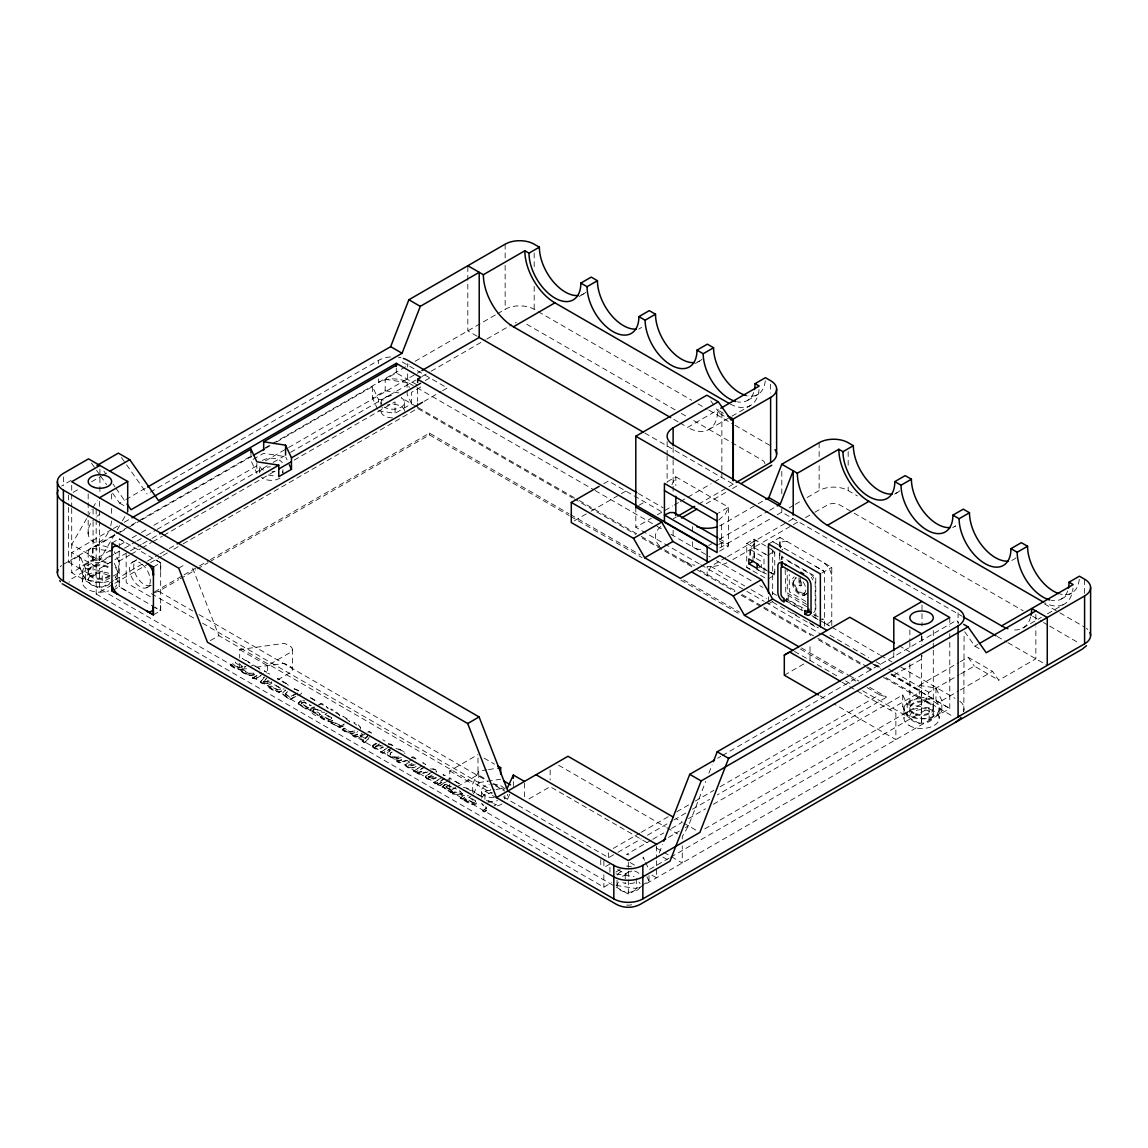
<?xml version="1.0" encoding="UTF-8"?>
<svg xmlns="http://www.w3.org/2000/svg" width="1148" height="1148" viewBox="0 0 1148 1148"><rect width="100%" height="100%" fill="white"/><g stroke="black" fill="none" stroke-linecap="round" stroke-linejoin="round"><path stroke-width="0.75" stroke-dasharray="5 3.75" d="M126.38 590.876L119.205 586.728L119.205 578.348M153.416 614.869L160.677 610.679L160.677 602.298M160.677 571.073L160.677 562.793L153.416 558.588M721.862 472.273L721.862 477.554L712.65 482.877M721.862 470.508L721.862 412.405L719.796 413.596L714.817 406.521M779.923 546.95L779.937 537.422L831.783 567.356L831.783 625.459M810.014 660.373L810.014 643.612M862.679 690.78L921.586 724.79L921.586 691.268L890.719 673.446M1084.587 593.387L1084.587 579.195M779.937 546.132L780.496 548.113L780.798 543.521A12.829 7.405 60 0 1 787.456 541.756M297.633 693.005L290.014 697.396L285.551 694.224L286.943 691.77L285.737 694.196L290.014 696.922L297.633 692.517M398.801 756.848C396.993 757.881 387.249 756.116 391.396 752.098C386.933 756.116 396.921 759.545 399.734 756.36M298.566 702.676L298.509 703.681C298.552 700.266 308.123 697.238 298.566 703.15L299.614 705.245L306.416 709.234L308.453 708.043L301.637 703.523M314.452 706.953C306.286 707.756 312.5 715.95 318.053 715.95C327.123 713.525 300.288 705.848 320.091 714.774M442.985 786.05L442.927 787.054L444.52 784.529L448.151 783.582M108.213 532.5C96.288 554.986 78.738 534.695 94.05 519.355M111.643 520.934L110.466 527.305M412.634 760.062C399.346 763.033 408.1 771.944 416.164 766.376M963.818 711.301L964.09 633.567M372.626 746.659L373.272 744.851L379.801 741.02M249.834 663.185C252.043 663.487 234.235 653.614 246.648 661.176M339.435 715.979C339.88 711.717 319.488 703.351 339.435 714.931M754.437 543.65L750.031 548.357L749.96 557.498M360.458 729.037C361.792 724.101 344.831 718.174 360.572 727.416M295.897 696.377L290.028 699.763L282.795 694.64L282.925 692.56L285.752 690.02L282.925 692.56M387.393 752.858L390.263 750.347L387.393 752.858L387.263 754.954L393.305 758.971L397.466 759.158L401.786 757.537L394.682 758.756L387.263 754.954M269.378 681.08L263.81 682.314L265.762 678.956M750.218 549.505L764.008 557.426L764.008 573.225L757.565 569.566M782.046 550.165L782.534 549.218M241.941 666.888L239.372 667.576L232.57 663.759L230.518 665.409L232.57 664.233C234.637 665.022 240.606 670.863 242.099 666.471M241.941 667.361C241.195 661.793 227.304 659.354 241.97 666.529M280.413 689.561L277.83 689.776L271.028 685.959L268.991 687.135L271.028 686.447L277.83 690.249L280.413 689.561L280.04 687.896L273.855 684.337L280.428 688.255M331.557 718.619L331.184 717.428L324.999 713.855L331.557 719.093L328.974 719.782L322.172 715.965L320.134 716.668L322.172 715.491L328.974 719.308L331.557 719.093M475.372 801.648L474.999 800.457L468.829 796.899L475.372 802.136L472.804 802.811L466.002 799.008L463.95 799.711L466.002 798.52L472.804 802.337L475.372 802.136M230.518 665.409C233.546 668.107 242.529 672.915 244.84 666.916L245.772 666.371M244.624 667.964L244.84 666.916M268.991 687.623C272.363 690.206 279.997 694.87 283.298 689.604L283.183 688.513M320.134 717.156C323.148 719.839 332.145 724.646 334.441 718.648M463.95 800.185C467.336 802.782 474.956 807.431 478.257 802.165M726.01 557.526L710.741 566.337L707.139 575.593L707.139 567.012M659.268 852.907L662.511 844.555M682.256 839.016L682.256 836.619L688.47 825.843L705.719 781.401M708.904 773.178L712.104 764.941M704.8 828.87L925.317 701.557L928.904 692.301L959.168 674.823M486.221 807.948L485.905 806.757L486.221 808.422L482.318 810.789L486.221 808.422M308.453 708.043L302.039 704.341L301.551 703.107L304.263 702.002L311.194 705.604L309.185 705.116M301.551 703.581L301.737 702.676M313.39 709.407C314.222 706.422 320.321 713.382 324.683 712.277M451.48 786.882L447.964 785.332L445.969 786.48L446.457 787.729L452.872 791.431L446.07 786.897M445.969 786.968L447.964 785.806L451.48 787.37M472.703 792.335L472.703 784.127L478.745 771.097L486.924 769.82M473.493 793.914L478.745 782.592L478.745 771.097M509.741 794.316L507.488 799.18L507.488 794.244M372.684 746.214L379.801 741.493M409.721 762.215C399.662 765.372 412.505 770.437 416.164 765.903M432.681 771.628L425.894 775.818C424.645 781.2 433.844 779.578 436.197 777.957M271.732 682.285L264.542 684.165L261.098 683.046L260.653 681.467L264.298 676.846M264.298 677.334L260.653 681.955L261.773 683.06L264.542 683.691L271.732 681.797M482.318 810.316L484.384 811.493L489.407 807.948M482.318 810.789L484.384 811.98L489.407 808.436M310.204 709.866L314.452 707.426M442.985 786.538L445.467 784.543L448.151 784.055M379.17 743.918L375.798 746.918L382.341 745.77M375.712 746.645L379.17 744.406M415.26 764.74C408.329 767.079 406.033 764.999 413.667 764.726M428.706 776.708C428.19 776.679 430.945 779.707 435.307 776.306M86.688 518.523L71.707 544.468L99.503 560.511L116.249 531.51M87.578 516.987L91.983 509.353M92.859 507.832L97.264 500.198M117.125 529.974L121.53 522.34M122.42 520.819L127.701 511.664M363.084 734.591C354.962 734.835 367.747 742.426 367.633 734.935M364.935 738.709L367.633 735.423M362.495 741.608L363.586 740.302L357.315 736.672L355.005 737.289L352.838 735.552L355.005 736.815L357.315 736.184L363.586 739.814C360.544 745.081 369.168 741.12 369.068 737.045M364.677 742.871L369.068 737.533M263.739 681.883L268.804 675.785M671.91 484.714L675.828 476.822L728.506 507.229L728.506 546.032L718.519 551.786M230.518 664.936C234.178 667.462 240.549 671.81 244.624 667.49M268.991 687.135C272.363 689.733 279.997 694.382 283.298 689.13L283.082 690.178M320.134 716.668C323.779 719.193 330.15 723.541 334.24 719.222M463.95 799.711L471.842 803.916L478.056 802.739M429.754 773.795L425.894 775.818M301.737 703.164L304.263 702.49L308.166 704.614M313.39 709.88L315.901 709.206M96.877 516.37L99.919 514.161M718.72 520.015L725.364 514.204L728.506 507.229L718.519 512.998M391.396 752.586L392.243 752.04M286.943 692.244L287.832 691.684M271.846 683.218L267.484 685.758L267.484 680.721M277.673 679.846L290.774 672.254A7.921 4.578 0 0 0 290.085 666.242L285.135 663.788A4.951 2.856 0 0 0 283.513 663.515L256.793 667.146M71.047 480.438L63.413 484.843A20.535 11.853 0 0 0 61.648 486.006M73.185 492.363L77.777 489.722M91.539 481.773L100.708 476.477M102.244 475.588L108.357 472.058M112.604 493.152L119.636 503.14L124.285 500.471M125.835 499.567L145.968 487.943M150.187 492.219L378.639 360.314A20.535 11.853 0 0 1 393.161 356.841M111.887 529.415L71.707 552.604L99.503 568.662L113.408 560.626M113.437 528.525L122.707 523.172M124.257 522.268L130.427 518.709M63.413 564.342L251.312 455.871M264.844 448.05L409.047 364.791M415.131 361.276L495.85 314.681M497.4 313.791L505.149 309.314A20.535 11.853 0 0 1 534.179 309.314L691.799 400.308M68.593 507.373L68.593 562.075L79.671 555.675L85.54 568.332L85.54 579.826L102.229 582.409L118.746 572.866L118.746 561.372L114.283 551.743M85.54 579.826L79.671 567.169L92.371 559.837L92.371 548.342L118.675 533.16M120.224 532.27L127.959 527.793M129.509 526.903L140.343 520.647M141.893 519.757L251.785 456.316M265.705 448.265L274.989 442.913M276.539 442.009L372.497 386.618L378.381 399.26L378.381 404.196M377.62 409.147L372.497 398.112L385.197 390.779L385.197 379.285L396.275 372.885L417.685 385.254M256.851 463.405L256.851 473.263L250.967 460.606L263.667 453.273L285.579 456.674L287.086 459.903M111.944 543.033L119.205 538.842L126.467 543.033M949.783 633.567L949.783 708.503L628.329 894.091L71.707 572.723L110.524 550.322M119.736 544.999L126.05 541.354M132.135 537.838L140.027 533.289M141.434 532.471L147.791 528.798M153.832 525.31L258.027 465.155M265.389 460.908L287.517 448.122M288.636 447.49L415.691 374.133M417.241 373.229L420.34 371.45M113.839 554.398L70.975 579.223A8.768 5.066 0 0 0 69.153 582.309M115.331 553.537L123.137 549.017M124.615 548.17L135.536 541.856M136.999 541.024L144.835 536.489M146.284 535.657L155.683 530.233M157.118 529.4L267.297 465.787M273.224 462.371L284.36 455.943M290.559 452.369L415.648 380.146M421.833 376.573L429.582 372.096M431.131 371.206L485.303 339.923M486.852 339.033L511.621 324.726M114.958 559.736L128.863 551.7M130.413 550.81L141.218 544.568M142.768 543.678L150.503 539.216M152.038 538.326L158.223 534.753M425.248 380.576L429.869 377.922M68.593 562.075L93.074 576.196L102.229 570.915L102.229 582.409M118.746 561.372L129.624 555.101M131.173 554.197L140.487 548.83M142.036 547.926L151.349 542.545M152.899 541.655L162.212 536.274M163.762 535.384L277.084 469.963M294.161 460.104L395.056 401.843L395.056 413.337L378.381 410.754M420.742 387.019L411.587 392.3L411.587 403.795L395.056 413.337M579.18 296.457L583.615 293.888M132.149 562.362L137.258 559.406M113.465 580.701L99.503 588.766L99.503 568.662M115.03 579.812L146.083 561.874M147.633 560.985L158.496 554.714M160.046 553.81L167.809 549.332M169.373 548.428L175.572 544.841M423.999 401.427L441.076 391.568M442.626 390.664L447.289 387.981L402.073 361.878M96.174 519.7L96.174 594.033L113.265 584.174M114.814 583.284L148.982 563.553M150.532 562.663L161.409 556.378M162.959 555.489L167.608 552.791M173.822 549.218L181.585 544.726M183.149 543.836L417.628 408.444L572.45 497.83M113.394 590.086L119.205 586.728L153 606.244M153.416 566.983L160.677 562.793L160.677 610.679L154.636 607.206L160.677 610.679M178.715 568.174L185.847 564.055M146.772 587.719L151.88 584.763M154.521 591.88L182.489 575.751M184.039 574.847L198.016 566.782M199.565 565.878L208.893 560.497M210.443 559.607L429.452 433.155L568.934 513.687M154.291 592.727L158.611 591.292L178.729 579.668M180.265 578.779L195.748 569.839M197.298 568.949L208.132 562.692M209.682 561.803L429.452 434.905L569.121 515.552M638.733 329.117L641.689 327.41M210.314 640.598L218.866 635.648L492.09 793.397M695.315 363.5L699.763 360.931M241.525 671.293L243.563 670.102L249.059 673.202L253.966 673.23L249.79 673.905L243.563 670.59C237.435 672.599 254.196 677.722 256.965 673.446M251.168 666.17L253.234 664.979L259.462 668.997M239.688 649.596L267.484 665.639L290.085 652.595A7.921 4.578 0 0 0 290.085 646.123L285.135 643.669A4.951 2.856 0 0 0 283.513 643.411L239.688 649.596L239.688 657.976M260.553 675.985L254.684 679.358L252.617 678.181L261.414 672.613M252.617 678.181L258.487 674.794M679.946 422.923L687.652 427.372L718.375 409.635M252.617 677.693L254.684 678.884L263.48 673.804M747.463 400.451L757.824 394.467M603.791 483.695L608.426 481.012L662.138 512.022M708.919 429.481L730.415 417.054M731.95 416.164L750.39 405.531M574.33 520.805L589.484 512.065M591.005 511.19L619.791 494.573M621.298 493.697L625.847 491.071M282.681 693.837L290.028 699.29L295.897 695.903M297.361 695.057C308.453 693.134 294.692 689.015 292.84 688.8M667.275 481.758L675.828 476.822L675.828 485.633M638.776 505.393L644.717 501.963M298.667 704.198L306.416 708.746L308.453 707.57M318.757 704.714L320.809 703.523C322.818 702.504 330.71 711.33 327.51 707.469M318.757 705.188L320.809 703.997L326.663 706.895M699.218 563.84L635.805 527.248L651.289 518.279M657.316 514.821L672.685 505.952M674.22 505.063L678.841 502.394M680.377 501.518L711.114 483.767M310.161 709.923L318.053 715.477L320.091 714.286M324.999 714.343L327.051 713.152M673.13 518.839L676.229 517.059M698.601 504.144L734.189 483.595M706.207 503.714L726.325 492.105M732.51 488.531L738.695 484.958M331.126 723.025L338.072 726.612L345.103 725.909L339.449 727.358L331.126 723.025L333.164 721.834L340.167 725.263L344.5 724.001M331.126 723.498L333.164 722.322L340.167 725.737L344.5 724.474M342.176 729.396L344.213 728.219L350.441 731.534L355.55 730.86L350.441 732.022L344.213 728.693C338.086 730.716 354.847 735.839 357.616 731.549M719.638 525.856A20.535 11.853 0 0 0 721.662 524.837L756.69 504.603M758.211 503.728L764.295 500.212M708.66 545.501L711.717 543.75M719.337 539.345L768.084 511.204M769.605 510.315L775.704 506.799M719.638 547.883A20.535 11.853 0 0 0 721.662 546.864L771.011 518.379M777.182 514.806L781.802 512.137L961.88 616.103M789.264 507.832L793.742 505.249M795.234 504.388L801.218 500.93M807.188 497.486L819.127 490.583A20.535 11.853 0 0 1 848.171 490.583L857.441 495.936M391.741 748.223L382.844 753.361L380.648 752.098L389.33 746.602M380.648 752.098L386.446 748.754M380.648 751.61L382.844 752.887L391.741 747.75M727.531 556.636L787.098 522.254M788.633 521.364L793.211 518.724M732.783 559.607L799.309 521.192M805.494 517.619L813.229 513.156M814.779 512.266L828.311 504.532A8.768 5.066 0 0 1 838.987 504.532L852.562 512.281M768.529 543.994L779.937 537.408L779.937 560.296M767.495 555.359L774.756 551.169L774.756 575.119L767.495 579.309L746.76 567.342L746.745 563.137M409.219 765.042L412.132 763.363M758.512 567.743L761.268 566.136L761.268 561.358L752.973 556.565L752.973 561.358M424.645 767.223L415.748 772.36L413.553 771.083L422.234 765.601M413.553 771.083L419.35 767.754M894.636 494.114L897.607 492.406M413.553 770.609L415.748 771.872L424.645 766.749M429.252 776.622L432.165 774.929M449.772 782.62L449.772 770.882L477.984 754.595M444.678 778.803L435.795 783.926L433.6 782.663L442.281 777.167M433.6 782.663L439.383 779.32M433.6 782.175L435.795 783.453L443.2 779.176M451.322 779.349C450.576 776.163 448.452 779.836 439.598 786.122L437.531 784.457L443.401 781.07M795.105 578.348L796.138 577.745A8.797 5.08 60 0 0 797.243 589.311A8.797 5.08 60 0 0 806.37 591.435M437.531 784.931L443.401 781.544M437.531 784.457L439.598 785.648L448.394 780.568M799.008 577.831L799.008 585.523L801.29 585.652L801.29 581.031M768.529 603.862L772.805 601.394M821.753 573.11L831.783 567.342M799.008 585.523L801.29 585.652M455.713 787.571L449.772 791.001L449.772 784.299M457.191 786.71L477.984 774.713L485.748 779.205M452.872 791.431L450.834 792.608L443.099 787.112L450.834 792.134L452.872 790.958M452.412 793.325L454.866 791.905L462.257 793.584L454.866 792.378L452.412 793.799L464.596 795.033L460.233 798.032L464.596 795.033M803.629 593.703L804.662 593.1M804.432 595.267L805.466 594.664M460.233 797.559L462.285 798.75L468.154 795.363M460.233 798.032L462.285 799.223L468.154 795.837M468.829 797.372L470.881 796.181M952.711 527.635L955.667 525.928A36.664 21.166 60 0 1 953.127 527.032M494.056 805.91L496.108 804.734L486.408 800.314M528.97 798.922L550.15 786.696L649.998 844.34M784.299 675.225L805.466 662.999M717.672 758.211L720.772 756.432M722.336 755.528L956.628 620.264L958.652 623.134M893.79 675.211L922.002 658.938L922.002 655.451M613.276 848.429L639.594 833.233M641.129 832.343L668.997 816.257M676.732 811.794L693.751 801.964M695.301 801.074L713.884 790.341M720.069 786.767L879.483 694.741L886.672 697.123L717.356 794.875M964.722 631.773L974.824 646.152L977.881 644.387M503.24 796.798L608.627 857.656L616.404 853.165M617.954 852.275L641.258 838.815M647.472 835.227L672.312 820.877M673.876 819.988L686.303 812.813M692.502 809.225L709.593 799.367M1061.441 598.969L1071.816 592.985M609.918 864.014L603.862 867.515L603.862 859.522M651.275 840.135L626.435 854.485L631.443 855.26M652.825 839.245L663.688 832.974M671.451 828.483L682.314 822.212L676.115 818.711M688.527 818.624L705.604 808.766M713.367 804.289L902.744 694.956L907.207 704.585L907.207 716.079L929.134 719.466L941.819 712.147L941.819 700.653L935.95 687.996L919.261 685.413L919.261 696.908L902.744 706.451L907.207 716.079M919.261 685.413L958.924 662.511M960.445 661.635L968.08 657.23L992.546 671.365L998.774 680.219L1035.855 658.809L1035.855 626.88M1022.897 627.999L1041.336 617.351M1047.478 613.807L1064.368 604.049A42.533 24.553 60 0 0 1073.021 588.106M668.423 837.423L679.343 831.109M685.385 827.622L688.47 825.843M889.643 709.694L921.586 691.268M615.916 872.05L623.436 867.701M960.689 673.948L974.308 666.084L998.774 680.219M617.581 869.438L625.23 873.858L629.778 871.232M96.174 594.033L603.862 887.146L611.626 882.669M622.503 876.383L631.816 871.002M669.112 858.101L648.993 869.71L645.377 861.918M670.662 857.197L929.134 707.972L929.134 719.466M941.819 700.653L958.738 690.881M960.273 690.005L992.546 671.365M616.017 885.395L636.293 888.538L640.527 886.098M641.933 885.28L648.993 881.205L648.993 874.647M241.525 671.767L249.848 675.627L256.965 673.919M342.176 729.87L350.499 733.73L357.616 732.022M386.661 396.878L387.823 396.29A8.768 5.066 0 0 1 394.309 395.285M718.72 544.539C727.1 537.092 735.811 553.838 719.208 540.665M822.355 619.274L821.71 619.346M375.798 746.43L385.541 744.349M372.727 746.63L376.099 748.539L383.245 746.932M372.626 746.186C373.473 750.892 380.519 748.553 383.245 747.42M428.792 776.966L433.714 776.292M425.721 777.641L425.664 776.263L426.999 778.401L430.285 779.076L436.197 777.469M407.87 760.421L399.26 762.832L396.921 761.483L399.26 762.358L406.148 760.421M427.903 771.987L419.293 774.398L416.968 773.063L419.293 773.924L426.181 771.987M263.653 682.142L269.378 680.606M360.07 735.897L367.618 733.816M352.838 735.552L360.544 733.443M352.838 736.026L362.079 733.5M396.921 761.009L403.68 759.172M396.921 761.483L405.359 759.187M416.968 772.575L423.712 770.739M416.968 773.063L425.406 770.753M430.471 768.887L434.92 769.361L436.312 771.542M488.56 769.576L498.376 768.055M478.745 782.592L500.671 779.191M484.915 799.381L484.915 791.173L494.401 789.709M496.036 789.451L507.488 787.686M487.857 802.208L497.672 800.701M246.533 668.681L239.688 669.715L239.688 664.678M766.419 574.043L756.604 569.322M316.504 709.435L324.683 711.789M463.419 787.628C469.432 786.954 484.915 798.534 466.217 788.26M302.814 700.696L304.636 700.768M822.241 619.231L823.317 619.317L821.796 619.002M770.724 572.536L771.556 572.579L770.681 572.278M388.311 743.66L391.583 744.335L392.96 746.042M388.311 744.134L392.846 745.597M411.601 757.12C414.414 755.212 417.226 761.77 416.15 759.043M411.601 757.594L415.877 758.613M371.536 733.228L369.642 731.807L367.733 732.051M456.56 789.02L453.604 788.016L456.56 788.533M395.988 748.611L400.107 749.4L404.283 752.141M244.725 666.314L245.772 666.859M283.183 689.001L284.245 689.058M452.412 793.799L464.596 795.507M385.197 379.285L407.11 382.671L409.348 387.493M385.197 390.779L398.93 392.903M378.381 399.26L385.054 400.293M268.302 475.028L276.467 476.291M92.371 548.342L111.012 551.227M92.371 559.837L111.012 562.721M919.261 696.908L935.95 699.491L941.819 712.147M85.54 568.332L102.229 570.915M907.207 704.585L929.134 707.972M631.443 866.754L626.435 865.979L626.435 862.693M616.017 873.901L634.012 876.685M423.497 762.903C419.996 761.583 428.965 766.075 424.487 763.822M435.924 770.179L432.839 768.715M443.544 774.47C440.904 774.972 448.724 776.349 443.544 774.957M371.177 732.682L368.709 731.592M488.316 800.543L496.108 804.734M294.218 688.585L301.752 692.517M398.743 749.414L403.479 751.352M817.979 619.59L812.468 616.476M452.585 788.002L453.604 788.504M684.595 561.386L687.494 562.85A32.288 18.641 0 0 0 694.784 565.29M723.369 413.266L717.715 410.008A42.533 24.553 60 0 1 687.652 427.372M719.796 413.596L725.493 416.896M697.97 403.881L707.254 409.233M708.79 410.123L733.515 424.401M735.064 425.291L770.609 445.811M1044.407 603.891L1058.312 611.913M1059.862 612.817L1084.587 627.081M675.139 409.85L525.009 323.248A8.768 5.066 0 0 0 524.048 322.889M681.338 413.424L687.552 417.011M693.751 420.599L763.047 460.678A8.768 5.066 0 0 1 764.855 463.763M854.112 513.17L1023.255 610.836M1032.569 616.203L1041.882 621.585M1043.432 622.489L1048.081 625.172M1049.645 626.062L1077.025 641.962A8.768 5.066 0 0 1 1078.761 644.387M673.776 419.364L678.396 422.034M477.138 336.235L467.824 330.868L467.824 265.733M644.789 433.04L733.271 484.14M997.21 636.509L1006.896 642.091M1008.03 642.751L1047.263 665.395M974.824 646.152L980.535 649.438M824.522 626.162L824.508 571.517L772.676 541.598L781.745 546.835M765.86 546.046L754.006 539.201L746.76 543.391L746.745 547.524M767.323 546.879L774.756 551.169M766.017 554.513L746.76 543.391L746.745 561.401M719.337 538.785L727.071 543.262M638.417 493.54L663.2 507.846M898.956 645.635L909.718 651.849M757.106 564.443L765.773 569.451M757.594 565.218L766.075 570.111M767.495 570.929L774.756 575.119L759.933 566.567M805.796 601.423L789.379 591.808L789.25 574.474M750.333 569.408L746.76 567.342M806.642 604.307L787.298 592.999L787.184 568.906M806.7 606.732L785.835 593.846L785.103 567.643M802.954 608.053L787.184 599.055A7.333 4.233 60 0 1 786.509 598.61L787.471 599.113M813.789 614.309L818.424 616.993M786.28 599.299L801.749 608.239M814.133 615.385L815.826 616.175L815.769 576.583L781.587 556.766L781.343 560.497M378.639 378.955L378.639 382.356A20.535 11.853 0 0 1 407.669 382.356L415.418 386.819M416.968 387.708L593.516 489.636M595.066 490.54L655.465 525.411M657 526.301L663.2 529.874M670.949 534.351L710.296 557.067M716.467 560.64L752.112 581.204M759.818 585.667L762.946 587.46M772.202 592.813L776.895 595.511M786.179 600.878L802.825 610.492M811.937 615.744L829.545 625.918M831.783 627.195L879.526 654.762M880.645 655.422L891.853 661.879M900.778 667.045L955.007 698.343M783.051 599.5L801.634 610.219M828.77 625.459L824.235 622.862A12.829 7.405 60 0 0 831.783 618.499M792.479 612.903L798.606 616.433M809.268 622.589L818.424 627.87M710.741 566.337L744.779 585.997M750.964 589.57L766.434 598.495M772.633 602.069L817.505 627.985M829.875 635.131L851.543 647.63M853.093 648.534L868.562 657.46M876.297 661.922L882.482 665.496M888.681 669.069L893.316 671.752M894.866 672.642L928.904 692.301M875.364 664.577L881.592 668.179M872.753 664.032L880.459 668.466M891.25 674.694L949.783 708.503L891.006 674.565M700.768 564.73L745.382 590.503M746.918 591.392L764.181 601.351M765.73 602.241L820.361 633.782M874.001 664.749L880.186 668.323M416.681 406.708L401.197 397.768A11.738 6.773 0 0 1 400.853 407.368A11.738 6.773 0 0 1 384.264 407.138M418.231 407.597L577.745 499.696M579.295 500.585L639.694 535.456M641.244 536.36L662.927 548.873M664.462 549.763L693.995 566.811M700.18 570.384L735.796 590.947M741.995 594.521L762.129 606.144M763.678 607.048L816.328 637.441M817.878 638.331L865.893 666.055M867.429 666.945L873.628 670.518M886.026 677.679L950.53 715.003A8.768 5.066 0 0 1 952.266 717.428M574 498.734L635.92 534.48M642.119 538.053L694.755 568.447M696.305 569.336L734.993 591.679M741.178 595.252L810.818 635.447M818.553 639.924L860.326 664.046M866.51 667.619L872.71 671.193M883.53 677.435L925.317 701.557M570.484 514.591L640.24 554.857M683.634 579.912L739.427 612.128M801.419 647.917L847.913 674.766M849.463 675.655L858.761 681.022M869.61 687.293L886.672 697.123M570.671 516.442L642.048 557.655M680.85 580.056L739.814 614.094M800.343 649.036L845.344 675.024M851.543 678.611L856.207 681.295M867.07 687.566L879.483 694.741M794.488 651.418L839.446 677.377M845.631 680.936L851.845 684.524M841.972 682.17L848.157 685.743M849.664 686.619L895.87 713.295L895.87 739.628L833.879 703.853M819.93 695.803L824.58 698.486M683.835 823.173L697.023 830.779M119.636 503.14L125.347 506.44M558.631 765.242L665.252 826.804M666.801 827.694L677.621 833.95M656.139 847.884L662.281 851.429M663.817 852.318L669.973 855.863M671.508 856.752L682.256 862.966L682.256 845.861M160.677 562.793L119.205 538.842L119.205 549.49M662.898 857.054L667.175 859.522M484.026 758.096L494.616 764.209M493.511 783.682L504.374 789.953M630.137 862.564L635.031 865.391M651.877 875.12L656.541 877.804L656.541 860.168M158.611 591.292L192.749 610.994M198.948 614.582L487.584 781.228M495.348 785.706L504.661 791.072M151.421 593.674L196.365 619.633M202.565 623.206L490.842 789.637M150.46 596.773L126.208 582.696L126.137 554.125M449.772 770.882L472.703 784.127M484.915 791.173L496.223 797.702M259.462 668.523L253.234 664.979M286.57 683.749C272.621 676.99 286.785 682.228 288.406 685.93M315.026 700.18C298.451 690.881 321.584 704.542 315.026 700.653M347.098 718.691L342.836 716.237L349.523 721.518L347.098 719.179M459.444 783.567C442.87 774.269 466.002 787.915 459.444 784.041M267.642 673.302L269.823 674.077M462.257 793.584L459.587 790.829L462.257 793.096M483.394 805.781L481.686 803.586L485.905 807.245M360.07 735.423L364.935 738.236M362.495 741.134L364.677 742.397M815.439 566.294L824.522 571.546M763.865 553.264L766.276 554.656M787.471 601.624L787.485 601.638A12.815 7.39 60 0 1 784.787 599.069M811.363 577.329L812.913 579.998M482.361 796.87C465.284 787.026 485.676 799.381 482.361 797.343M248.112 662.023L249.503 662.654M754.222 543.492L754.006 539.201L754.006 561.429M288.292 685.399L287.402 684.308M968.08 657.23L974.308 666.084M710.842 400.867L713.826 405.115M121.444 457.492L125.548 463.333M126.581 464.796L147.102 493.999M103.937 471.154L105.932 474.009M112.963 484.011L114.972 486.867M115.977 488.302L125.017 501.159M91.524 463.146L95.542 468.858M96.547 470.293L99.56 474.569M100.565 476.004L106.577 484.571M644.616 860.297L643.124 857.054L643.124 861.99M646.869 876.641L648.993 881.205M411.587 403.795L407.11 394.166L407.11 382.671M114.283 563.238L118.746 572.866M192.677 568.174L218.866 635.648M442.927 786.581L443.099 787.585M331.571 717.787L331.7 718.677M313.189 709.823L313.289 710.712M404.857 753.734L404.756 753.404M349.523 721.044L349.638 721.848M260.036 670.116L259.922 669.786M779.564 553.652L779.564 559.607M772.676 551.944L772.676 550.322L772.676 594.42L772.676 590.99M1035.855 614.467L1035.855 625.115M958.078 612.688L958.078 623.393M949.783 617.509L949.783 626.421M939.179 708.746A17.593 10.16 0 0 1 912.789 717.543A17.593 10.16 0 0 1 912.789 699.95A17.593 10.16 0 0 1 939.179 708.746L939.179 718.318M935.95 687.996L935.95 699.491M933.295 630.625L933.295 641.33M933.295 643.11L933.295 648.462M933.295 650.256L933.31 716.409A11.738 6.773 0 0 1 915.717 722.279A11.738 6.773 0 0 1 915.717 710.54A11.738 6.773 0 0 1 933.31 716.409M922.002 604.939L922.002 625.847M922.002 636.293L922.002 645.004M921.586 635.576L921.586 644.502M921.586 655.207L921.586 724.79M909.862 629.85L909.862 640.555M909.862 642.335L909.862 649.467M909.862 663.745L909.847 716.409M903.978 708.746L903.978 718.318M902.744 694.956L902.744 706.451M893.79 652.581L893.79 659.54M848.171 451.566L848.171 467.523M848.171 487.039L848.171 490.583M819.127 442.697L819.127 456.89M819.127 465.758L819.127 490.583M800.242 577.014L800.242 586.241M800.041 580.314L800.041 584.935M788.217 596.07L788.217 599.658M782.104 555.976L782.104 559.521M781.802 471.34L781.802 494.401M781.802 508.593L781.802 512.137M770.609 384.193L770.609 392.989M768.529 596.817L768.529 602.097M754.437 558.014L754.006 542.688A5.123 2.956 60 0 1 757.02 540.938M750.218 549.533L750.218 556.464M721.662 524.837L721.662 546.864M692.631 526.53L692.631 531.61M692.631 541.784L692.631 546.864A20.535 11.853 0 0 0 704.456 550.236M673.13 447.476L673.13 458.884M673.13 459.975L673.13 493.884M673.13 530.276L673.13 535.628M667.117 441.578L667.117 454.077M667.117 455.856L667.117 482.634M656.541 846.047L656.541 858.403M636.293 878.679L636.293 888.538M635.805 507.115L635.805 527.248M628.329 862.335L628.329 869.395M628.329 871.145L628.329 894.091M625.23 873.858L625.23 883.429M617.021 880.301L617.021 885.467M609.918 867.3L609.918 872.236M608.627 852.749L608.627 857.656M603.862 874.647L603.862 887.146M600.748 859.723L600.748 866.109M550.15 769.921L550.15 779.98M534.179 252.976L534.179 268.819M534.179 286.426L534.179 309.314M524.435 783.094L524.435 798.19M513.357 781.601L513.357 786.524M505.149 244.18L505.149 258.257M505.149 265.303L505.149 309.314M504.819 795.578L504.819 799.022A11.738 6.773 0 0 0 504.216 797.286M481.414 791.359L481.414 799.984M477.984 757.953L477.984 774.713M475.401 800.816L475.516 801.72M446.17 786.064L446.07 787.37M429.452 433.155L429.452 434.905M428.864 776.421L428.792 777.454M417.628 388.813L417.628 401.312M417.628 403.091L417.628 408.444M408.832 764.855L408.745 765.874M407.669 363.701L407.669 367.102M407.669 373.875L407.669 382.356M405.631 764.683L405.689 766.06M404.469 402.618L404.469 411.242A11.738 6.773 0 0 0 387.106 405.144M396.275 368.106L396.275 372.885M390.076 753.605L390.234 754.997M384.982 741.048L382.786 739.771M381.021 402.317L381.021 407.483M378.639 360.314L378.639 363.701M375.87 745.884L375.798 746.918M372.684 745.726L372.727 747.118M372.497 386.618L372.497 398.112M310.204 709.392L310.319 710.928M301.551 703.107L301.637 703.997M292.41 649.352L292.41 669.471M285.579 693.292L285.551 694.224M282.925 469.676L282.925 473.12A11.738 6.773 0 0 0 280.959 469.805M267.484 665.639L267.484 672.341M263.739 681.41L263.81 682.314M260.653 681.467L260.711 682.515M250.967 452.398L250.967 460.606M241.97 666.055L242.099 666.945M119.205 551.255L119.205 586.728M117.512 572.493L117.512 582.065M111.643 494.042L111.643 501.217M111.643 508.377L111.643 513.759M99.919 468.987L99.919 493.841M99.503 501.36L99.503 508.521M99.503 510.315L99.503 519.283M99.503 521.077L99.503 560.511M96.174 509.109L96.174 517.935M93.074 509.152L93.074 514.433M93.074 521.493L93.074 576.196M88.181 493.855L88.181 513.285M88.181 520.345L88.181 534.48M88.181 552.375L88.209 579.711M108.716 563.682A17.593 10.16 0 0 0 82.312 572.493L82.312 582.065A17.593 10.16 0 0 0 108.716 590.861M79.671 555.675L79.671 567.169M71.707 485.303L71.707 506.828M71.707 508.492L71.707 572.723M68.593 495.018L68.593 505.608M63.413 476.908L63.413 485.834M275.018 471.369A11.738 6.773 0 0 1 272.019 471.728M263.509 470.063A11.738 6.773 0 0 1 259.505 465.428L259.505 474.052A11.738 6.773 0 0 1 270.411 466.834M262.375 460.506A11.738 6.773 0 0 1 282.308 462.773M280.055 478.042A11.738 6.773 0 0 1 261.471 477.367M110.079 575.88A11.738 6.773 0 0 1 92.371 577.674A11.738 6.773 0 0 1 92.371 567.299A11.738 6.773 0 0 1 110.079 569.107M110.079 555.761A11.738 6.773 0 0 1 92.371 557.555A11.738 6.773 0 0 1 92.371 547.18A11.738 6.773 0 0 1 110.079 548.988M60.155 566.796A20.535 11.853 0 0 1 61.648 565.505M959.857 701.284A20.535 11.853 0 0 1 963.387 711.573M150.919 585.322A14.666 8.467 60 0 1 136.741 576.583A14.666 8.467 60 0 1 136.296 559.966M141.979 564.199A14.666 8.467 60 0 1 148.02 586.929A14.666 8.467 60 0 1 130.442 574.086A14.666 8.467 60 0 1 140.63 563.209M806.657 593.903A10.562 6.099 60 0 1 796.554 590.129A10.562 6.099 60 0 1 794.186 577.243M803.04 581.864A8.797 5.08 60 0 1 804.317 593.315A8.797 5.08 60 0 1 794.933 587.905A8.797 5.08 60 0 1 796.21 577.918M806.484 593.272A10.562 6.099 60 0 1 795.521 590.732A10.562 6.099 60 0 1 794.186 576.827M813.659 612.587A7.333 4.233 60 0 0 815.18 609.244L815.18 582.897A7.333 4.233 60 0 0 810 573.914L787.184 560.741A7.333 4.233 60 0 0 785.203 560.052M701.988 359.281A36.664 21.166 60 0 1 697.209 362.051M765.271 380.72A36.664 21.166 60 0 1 747.822 395.873M585.853 292.238A36.664 21.166 60 0 1 581.075 294.993M759.029 389.588A42.533 24.553 60 0 1 729.124 403.422M753.676 392.487A36.664 21.166 60 0 1 737.447 401.857M493.941 797.63A11.738 6.773 0 0 1 481.629 792.235A11.738 6.773 0 0 1 489.292 784.471M492.291 784.127A11.738 6.773 0 0 1 504.216 788.676M501.977 803.944A11.738 6.773 0 0 1 493.941 806.255M481.6 798.219A11.738 6.773 0 0 1 492.291 792.751M115.159 567.413A17.593 10.16 0 0 1 115.159 577.573M108.716 581.29A17.593 10.16 0 0 1 82.312 572.493M115.159 576.985A17.593 10.16 0 0 1 115.159 587.145M82.312 582.065A17.593 10.16 0 0 1 108.716 573.268M631.687 904.753A8.768 5.066 0 0 1 626.062 904.968M515.28 322.889A8.768 5.066 0 0 1 516.313 322.588M659.684 546.132A32.288 18.641 0 0 1 662.037 525.454M771.743 549.433A5.123 2.956 60 0 1 774.756 554.656M774.756 571.632A5.123 2.956 60 0 1 771.743 573.383M824.25 563.008A12.829 7.405 60 0 1 831.783 576.052M634.614 882.712A11.738 6.773 0 0 1 622.89 882.712M617.423 875.092A11.738 6.773 0 0 1 622.89 870.988M634.614 870.988A11.738 6.773 0 0 1 640.082 875.092M109.677 575.292A11.738 6.773 0 0 1 91.811 576.425A11.738 6.773 0 0 1 92.974 566.064A11.738 6.773 0 0 1 110.423 568.533M381.351 404.067A11.738 6.773 0 0 1 393.018 395.687M640.082 887.217A11.738 6.773 0 0 1 622.89 891.336A11.738 6.773 0 0 1 620.451 880.688M638.905 882.08A11.738 6.773 0 0 1 640.082 883.716M392.473 417.858A11.738 6.773 0 0 1 382.714 407.569M109.677 583.901A11.738 6.773 0 0 1 91.811 585.049A11.738 6.773 0 0 1 92.974 574.689A11.738 6.773 0 0 1 110.423 577.143M398.471 357.243A20.535 11.853 0 0 1 401.011 357.746M726.799 562.85A32.288 18.641 0 0 1 707.139 566.696M1086.352 628.257A20.535 11.853 0 0 1 1087.845 629.534M1030.674 616.921A42.533 24.553 60 0 1 1010.914 629.549M899.845 490.756A36.664 21.166 60 0 1 893.675 493.855M1062.948 604.766A42.533 24.553 60 0 1 1044.68 602.8M1015.98 557.799A36.664 21.166 60 0 1 1011.187 560.568M1079.264 579.238A36.664 21.166 60 0 1 1060.192 594.018M1067.654 591.005A36.664 21.166 60 0 1 1051.439 600.375M436.312 771.069L436.254 771.987L436.312 771.069M266.408 672.111L264.356 670.92L266.408 672.111M279.495 679.659L277.314 678.411L279.495 679.659M915.143 714.4A11.738 6.773 0 0 0 933.295 709.134A11.738 6.773 0 0 0 916.305 702.691A11.738 6.773 0 0 0 915.143 714.4M909.144 725.507A17.593 10.16 0 0 0 938.576 720.958A17.593 10.16 0 0 0 917.022 708.503A17.593 10.16 0 0 0 909.144 725.507M915.717 713.654A11.738 6.773 0 0 0 933.31 707.785A11.738 6.773 0 0 0 915.717 701.916A11.738 6.773 0 0 0 915.717 713.654"/><path stroke-width="1.5" d="M153.416 573.957L153.416 575.263L153.416 573.957A10.246 5.912 60 0 0 147.403 563.51M733.271 418.991L733.271 480.625L733.271 418.991L727.574 415.691M840.465 681.309L789.68 651.992L784.299 655.106L784.299 675.225L818.38 694.899M793.211 515.179L793.211 470.838L780.281 504.159L777.225 505.924M1047.263 665.395L1047.263 617.509L1031.708 608.526A42.533 24.553 60 0 1 1031.048 615.371M58.103 569.666A20.535 11.853 0 0 0 63.413 581.103L613.821 898.884A20.535 11.853 0 0 0 642.851 898.884L1084.587 643.841L1084.587 595.956A20.535 11.853 0 0 0 1084.587 579.195L1079.407 576.196L1069.032 582.179A36.664 21.166 60 0 1 1068.458 588.092M1090.6 635.461L1090.6 587.575M785.289 565.017L785.289 565.017A3.53 2.038 60 0 1 785.835 564.4M147.518 487.053L390.664 346.667L408.875 299.757L505.149 244.18A20.535 11.853 0 0 1 534.179 244.18L539.373 247.164A36.664 21.166 60 0 0 578.248 295.538M127.026 504.015L131.044 509.726L402.073 353.254L420.283 306.344L479.218 272.32L479.218 337.455L421.89 370.546M765.831 499.337L768.873 497.572L781.802 464.251L819.127 442.697A20.535 11.853 0 0 1 848.171 442.697L853.351 445.682A36.664 21.166 60 0 0 892.24 494.056M663.802 841.211L689.747 774.34L714.573 760.005M1084.587 595.956L986.232 652.738L968.037 626.851L701.155 780.927L670.016 861.158L642.851 876.842A20.535 11.853 0 0 1 613.821 876.842L207.458 642.234L178.715 568.174L63.413 501.604A20.535 11.853 0 0 1 58.103 490.153M713.382 761.655L717.213 751.782L949.783 617.509L635.805 436.226L635.805 507.617M754.48 389.574A36.664 21.166 60 0 0 755.054 383.662L765.415 377.678L770.609 380.677A20.535 11.853 0 0 1 770.609 397.438L731.204 420.182L718.275 401.786L673.13 427.845A20.535 11.853 0 0 0 673.13 444.606L958.078 609.129A20.535 11.853 0 0 1 958.078 625.89L728.621 758.369L699.878 832.429L642.851 865.348A20.535 11.853 0 0 1 613.821 865.348L496.438 797.587L467.695 723.527L63.413 490.11A20.535 11.853 0 0 1 63.413 473.349L88.511 458.856L127.701 481.486L127.701 511.664M507.488 787.686L513.357 775.029L524.435 781.415M959.986 718.763L961.077 717.486M1086.482 645.721L1082.076 649.266L640.498 904.208C633.108 908.326 623.565 908.326 616.175 904.208L62.25 583.787M771.757 465.241L741.795 483.179M959.24 719.566L955.567 722.307M96.992 465.457L118.373 453.116L129.767 459.702L158.51 500.585L396.275 363.313L420.742 377.434L417.628 379.242L417.628 382.428M99.919 465.442L71.707 481.729L479.103 716.94L507.846 791.001L628.329 860.57L665.668 839.016M109.892 471.182L129.767 459.702M467.824 265.733L483.365 274.702L524.851 250.766L528.998 253.148A36.664 21.166 60 0 0 554.914 298.049A36.664 21.166 60 0 0 580.845 283.082L591.22 277.099L597.434 280.7A36.664 21.166 60 0 0 636.322 329.074M99.503 497.773L127.701 481.486M528.998 253.148L539.373 247.164M131.977 517.82L250.967 449.112L256.851 461.769L278.763 465.155L278.763 476.65L291.463 469.317L291.463 457.822L285.579 445.18L263.667 441.779L263.667 450.002M263.667 441.779L397.466 364.533M253.335 455.412L264.169 449.155M483.365 274.702A42.533 24.553 60 0 0 513.443 326.793L554.914 302.842L729.124 403.422M580.845 283.082L587.059 286.684L597.434 280.7M159.773 533.863L278.763 465.155M291.463 457.822L420.642 383.245M278.634 469.058L291.061 461.898M177.136 543.951L422.45 402.317M587.059 286.684A36.664 21.166 60 0 0 612.989 331.585A36.664 21.166 60 0 0 638.905 316.618L649.28 310.634L655.508 314.222A36.664 21.166 60 0 0 694.382 362.596M638.905 316.618L645.133 320.206L655.508 314.222M645.133 320.206A36.664 21.166 60 0 0 671.063 365.107A36.664 21.166 60 0 0 696.98 350.14L707.355 344.156L713.568 347.744A36.664 21.166 60 0 0 746.2 395.5M696.98 350.14L703.207 353.728L713.568 347.744M635.805 436.226L706.867 395.199L718.275 401.786M720.786 408.229L759.201 386.058L755.054 383.662M792.938 650.514L571.302 522.555L571.302 502.437L599.141 486.365M571.302 502.437L633.524 538.369L661.722 522.082L672.929 541.469L708.589 562.075M677.75 516.198L694.727 506.397M736.255 482.404L770.609 462.572A20.535 11.853 0 0 0 775.058 449.657M681.453 518.006L696.922 509.081M633.524 538.369L644.717 557.756L672.929 541.469M781.802 464.251L797.358 473.22L838.829 449.284L842.976 451.681A36.664 21.166 60 0 0 868.907 496.582A36.664 21.166 60 0 0 894.823 481.615L905.198 475.616L911.412 479.218A36.664 21.166 60 0 0 950.3 527.592M842.976 451.681L853.351 445.682M467.695 723.527L479.103 716.94M758.512 564.543L748.826 558.961L748.826 563.74L752.973 561.358M797.358 473.22A42.533 24.553 60 0 0 827.421 525.31L868.907 501.36L1043.116 601.939M894.823 481.615L901.051 485.202L911.412 479.218M691.584 571.891L733.271 595.956L761.483 579.668L772.676 599.069L827.019 630.439M733.271 595.956L744.478 615.357L772.676 599.069M901.051 485.202A36.664 21.166 60 0 0 926.967 530.103A36.664 21.166 60 0 0 952.897 515.136L963.272 509.152L969.486 512.74A36.664 21.166 60 0 0 1008.375 561.114M952.897 515.136L959.111 518.724L969.486 512.74M804.805 614.022L805.853 614.625A7.333 4.233 60 0 0 811.033 611.626L811.033 585.293A7.333 4.233 60 0 0 805.853 576.31L783.036 563.137A7.333 4.233 60 0 0 777.856 566.136L777.856 592.468A7.333 4.233 60 0 0 783.036 601.452L784.07 602.054L784.07 598.467L783.123 597.893A3.53 2.038 60 0 1 780.984 594.176L780.984 568.045A3.53 2.038 60 0 1 783.123 566.796L805.753 579.869A3.53 2.038 60 0 1 807.905 583.586L807.905 609.717A3.53 2.038 60 0 1 805.753 610.966L804.805 610.435L804.805 614.022L808.953 611.626L810 612.228A7.333 4.233 60 0 0 811.335 612.802M496.438 797.587L567.987 756.274L673.029 816.931M784.299 655.106L849.821 617.265L894.349 642.98M959.111 518.724A36.664 21.166 60 0 0 985.041 563.625A36.664 21.166 60 0 0 1010.957 548.658L1021.333 542.674L1027.56 546.261A36.664 21.166 60 0 0 1058.872 593.631M893.79 650.83L893.79 617.739L922.002 601.466M1010.957 548.658L1017.185 552.245L1027.56 546.261M827.421 525.31L1001.63 625.89L1073.179 584.576L1069.032 582.179M979.402 643.511L1035.855 610.923M498.376 768.055L500.671 767.696L500.671 774.269M717.787 537.895L673.933 512.582L669.987 512.553L664.419 515.007L717.098 545.429M513.443 326.793L670.69 417.585M768.873 497.572L780.281 504.159M478.687 337.139L643.239 432.136M963.215 616.878L996.034 635.82M408.875 299.757L420.283 306.344M963.76 624.369L968.037 626.851M820.375 573.928L768.529 543.994L768.529 593.301M893.79 617.739L921.586 633.782M664.419 490.583L717.098 521.005M800.802 572.192L803.744 573.9M390.664 346.667L402.073 353.254M636.867 492.65L407.669 360.314A20.535 11.853 0 0 0 403.422 358.434M748.826 563.74L757.12 568.533L757.12 563.74M417.628 379.242L707.139 546.391L707.139 561.846M635.805 507.115L661.722 522.082M761.483 579.668L719.796 555.603L680.391 578.348L644.717 557.756M821.624 633.553L872.365 662.855M744.478 615.357L798.807 646.726M717.213 751.782L728.621 758.369M689.747 774.34L701.155 780.927M536.044 774.713L656.541 844.282M153.43 574.603L153.416 566.983L111.944 543.033L111.944 590.919L117.986 594.42A10.26 5.927 60 0 1 111.944 583.959L111.944 590.919L153.416 614.869L152.985 606.201L153.416 607.909A10.246 5.912 60 0 1 147.403 611.396L146.255 610.736M497.644 765.96L500.671 767.696M503.484 780.827L510.544 784.888M147.375 611.396L153.416 614.869L153.416 566.983M674.407 512.84L675.34 513.874M59.796 580.73L60.414 581.706M289.339 464.768L291.463 469.317M958.078 625.89L958.078 716.883A20.535 11.853 0 0 0 959.857 715.721M820.361 573.914L820.361 626.736M808.953 609.244L808.953 611.626M782.003 567.255L782.003 563.74A7.333 4.233 60 0 1 782.391 561.673M781.343 562.276L781.343 565.821M776.622 389.057L776.622 454.192M770.609 397.438L770.609 462.572M675.828 496.209L675.828 515.61M673.13 427.845L673.13 445.697M642.851 865.348L642.851 898.884M613.821 865.348L613.821 898.884M513.357 775.029L513.357 778.315M396.275 363.313L396.275 366.499M285.579 445.18L285.579 455.024M250.967 449.112L250.967 452.398M63.413 490.11L63.413 581.103M57.4 481.729L57.4 572.723M554.914 302.842A42.533 24.553 60 0 1 524.851 250.766M735.839 401.484A36.664 21.166 60 0 1 703.207 353.728M111.944 549.992A10.26 5.927 60 0 1 117.971 546.505M717.414 526.717A20.535 11.853 0 0 1 696.879 526.717M1089.897 632.404A20.535 11.853 0 0 1 1084.587 643.841M1007.887 628.745A42.533 24.553 60 0 1 1001.63 625.89M868.907 501.36A42.533 24.553 60 0 1 838.829 449.284M1049.817 600.002A36.664 21.166 60 0 1 1017.185 552.245M717.098 513.816L664.419 483.408L664.419 522.197L717.098 552.604L717.098 513.816M915.143 623.407A11.738 6.773 0 0 0 933.295 618.141A11.738 6.773 0 0 0 916.305 611.697A11.738 6.773 0 0 0 915.143 623.407M94.05 487.355A11.738 6.773 0 0 0 111.643 481.486A11.738 6.773 0 0 0 94.05 475.616A11.738 6.773 0 0 0 94.05 487.355"/></g></svg>
